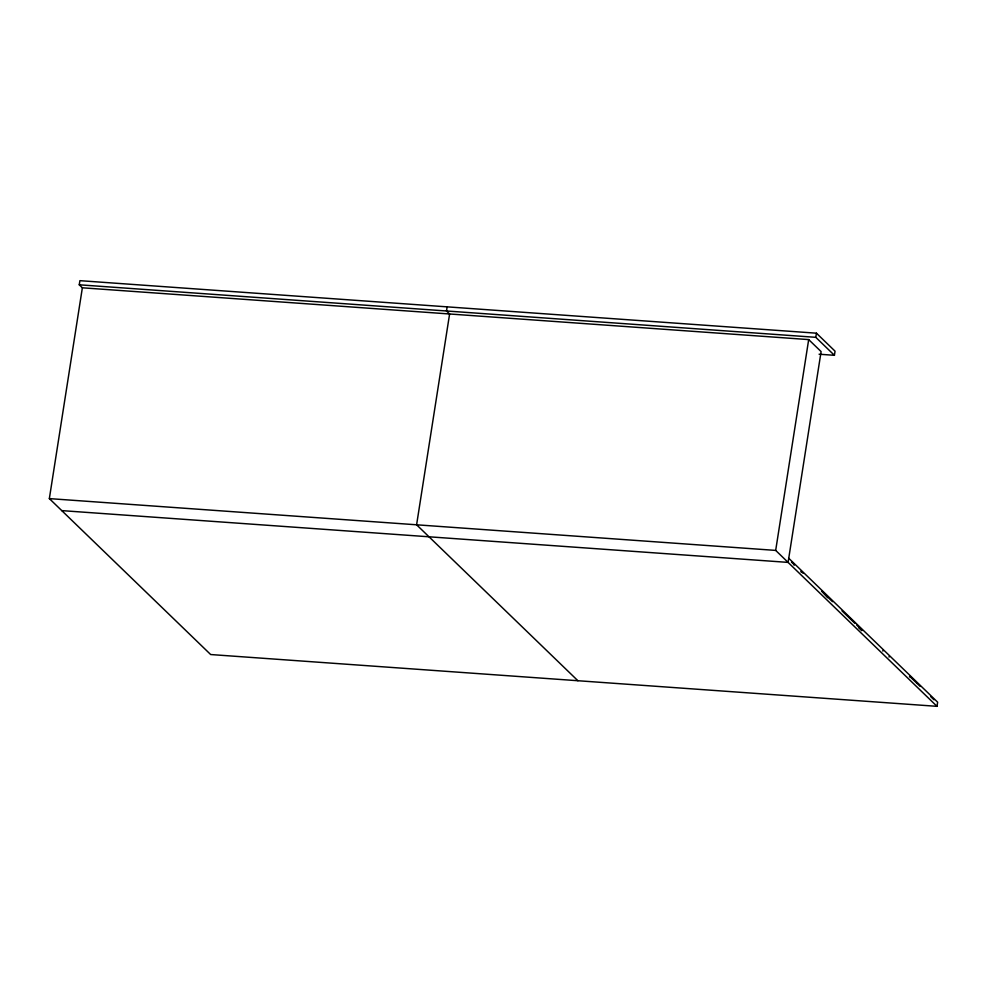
<?xml version="1.0" encoding="UTF-8"?>
<svg xmlns="http://www.w3.org/2000/svg" width="987" height="987" viewBox="0 0 987 987"><rect width="100%" height="100%" fill="white"/><g stroke="black" fill="none" stroke-linecap="round" stroke-linejoin="round"><path stroke-width="1.48" d="M61.762 510.612L788.095 562.393L821.098 351.582L808.686 339.59L82.365 287.797L79.256 284.799L79.91 280.666L816.434 333.187L835.051 351.175L834.41 355.308L819.087 354.21M788.736 558.26L937.65 702.201L937.008 706.334L210.675 654.541L49.35 498.608L82.365 287.797M447.148 306.858L446.506 310.991L449.603 313.989L416.6 524.8L577.913 680.734M937.008 706.334L775.683 550.401L808.686 339.59M834.41 355.308L815.793 337.32L816.434 333.187M794.14 565.304L794.239 564.687M800.963 571.905L801.062 571.288L803.134 573.287M827.649 597.69L821.542 591.077M882.871 651.075L882.97 650.458M889.077 657.071L889.176 656.454M909.545 676.86L909.644 676.243M79.256 284.799L815.793 337.32M49.35 498.608L775.683 550.401M791.549 562.084L793.622 564.083M828.364 597.678L832.497 601.675M842.01 610.867L848.215 616.863M848.845 617.467L855.05 623.463M856.704 625.067L861.873 630.064M910.273 676.848L916.467 682.844M917.096 683.436L920.192 686.434M930.741 696.637L933.998 699.783M858.665 627.683L861.774 630.681"/></g></svg>
